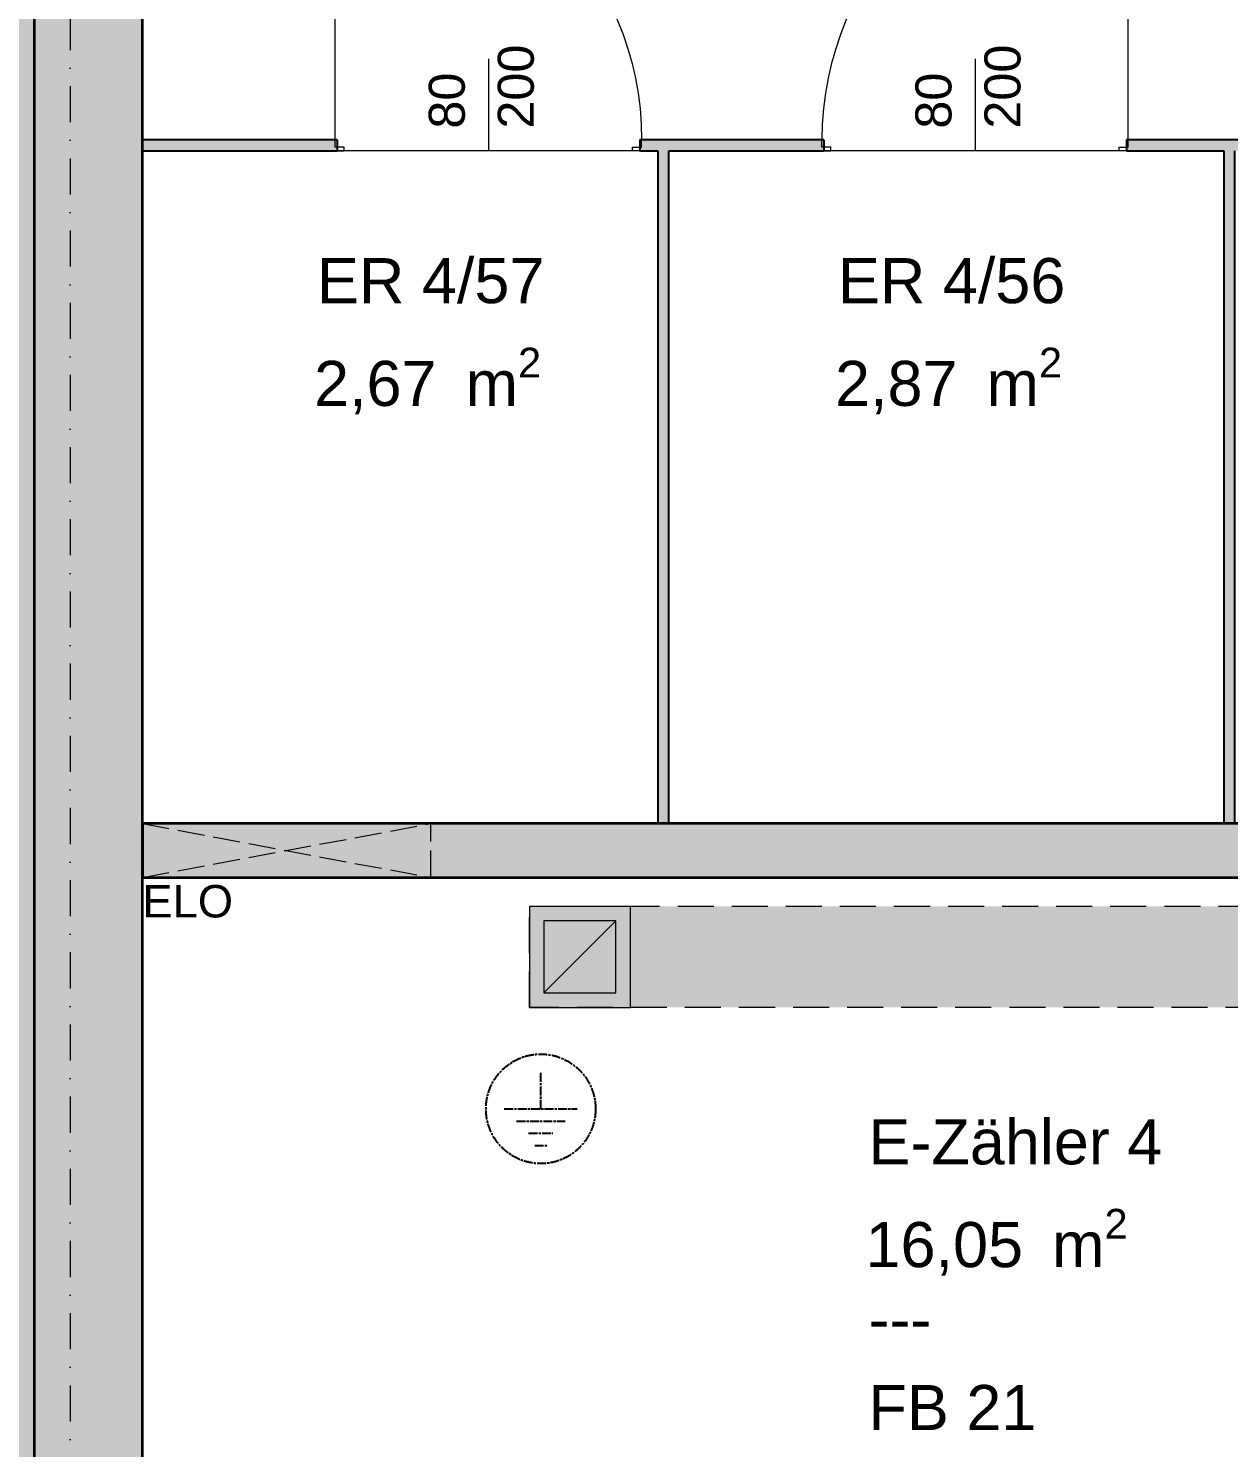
# Model space of a CAD drawing. Header units: millimetres. Extents: x 32522367 to 32638135, y 41424826 to 41540167.
# Drawn here: x 32546052 to 32549382, y 41502378 to 41506313 of the extents above; entities that cross this region are included whole.
import ezdxf
from ezdxf.enums import TextEntityAlignment as Align

# ---------------------------------------------------------------- set-up
doc = ezdxf.new("R2010")
doc.units = ezdxf.units.MM
for name, pattern in [('ACAD_ISO08W100', [36, 24, -3, 6, -3]), ('Raster', [0.2, 0.1, -0.05, 0, -0.05]), ('Strichlinie eng', [0.1, 0.075, -0.025]), ('Strichlinie mittel', [0.15, 0.1, -0.05]), ('Untersicht', [0.1, 0.075, -0.025])]:
    doc.linetypes.add(name, pattern=pattern)
for name, color, linetype in [('000 Achsraster Haupt', 251, 'Continuous'), ('110 Wand Aussen', 251, 'Continuous'), ('120 Wand Innen tragend', 251, 'Continuous'), ('130 Wand Innen', 251, 'Continuous'), ('220 Bodenaufbau', 251, 'Continuous'), ('240 Unterdaemmung', 251, 'Continuous'), ('715 Lueftung', 251, 'Continuous'), ('811 Raum 2.Erschließung_ Nebenräume_Allg.räume_Technik', 251, 'Continuous'), ('Archicad Tür-Marker', 251, 'Continuous'), ('Archicad Türen', 251, 'Continuous')]:
    doc.layers.add(name, color=color, linetype=linetype)
for name, color, linetype, lineweight in [('000 Achsraster Haupt_Stift_Nr__1', 251, 'Continuous', 13), ('110 Wand Aussen_Stift_Nr__24', 251, 'Continuous', 13), ('110 Wand Aussen_Stift_Nr__29', 251, 'Continuous', 13), ('110 Wand Aussen_Stift_Nr__8', 251, 'Continuous', 35), ('120 Wand Innen tragend_Stift_Nr__1', 251, 'Continuous', 13), ('120 Wand Innen tragend_Stift_Nr__23', 251, 'Continuous', 13), ('120 Wand Innen tragend_Stift_Nr__6', 251, 'Continuous', 13), ('120 Wand Innen tragend_Stift_Nr__8', 251, 'Continuous', 35), ('130 Wand Innen_Stift_Nr__26', 251, 'Continuous', 13), ('130 Wand Innen_Stift_Nr__7', 251, 'Continuous', 25), ('220 Bodenaufbau_Stift_Nr__6', 251, 'Continuous', 13), ('240 Unterdaemmung_Stift_Nr__6', 251, 'Continuous', 13), ('715 Lueftung_Stift_Nr__104', 251, 'Continuous', 18), ('956 Durchbruch Beschriftung_Stift_Nr__61', 251, 'Continuous', 25), ('Archicad Raumstempel_Stift_Nr__1', 251, 'Continuous', 13), ('Archicad Tür-Marker_Stift_Nr__1', 251, 'Continuous', 13), ('Archicad Türen_Stift_Nr__1', 251, 'Continuous', 13), ('Archicad Türen_Stift_Nr__7', 251, 'Continuous', 25)]:
    doc.layers.add(name, color=color, linetype=linetype, lineweight=lineweight)
doc.layers.add('E_ERDUNG', color=150, linetype='ACAD_ISO08W100', true_color=0x0f87ff)
doc.styles.add('ERSTELLTER_STIL_1', font='arial.ttf')
doc.styles.add('ET_LEGENDE - Wohnung$0$ROMANS', font='romans.shx', dxfattribs={"width": 0.6})

# ---------------------------------------------------------------- blocks, each defined once
blk = doc.blocks.new('*U34')
for p, q in [((0, 0), (0, 97.7)), ((-97.7, 0), (97.7, 0)), ((-65.1, -32.6), (65.1, -32.6)), ((-32.6, -65.1), (32.6, -65.1)), ((-16.3, -97.7), (16.3, -97.7))]:
    blk.add_line(p, q)
blk.add_ellipse((0, 0), major_axis=(-103.6, 103.6), ratio=1, start_param=3.926991, end_param=10.210176)
at = {"style": 'ET_LEGENDE - Wohnung$0$ROMANS', "width": 0.6, "flags": 1}
for tag, p in [('RAUMBUCHNUMMER', (0, -425)), ('ANLAGE', (0, -575))]:
    blk.add_attdef(tag, text='', height=100, dxfattribs=at).set_placement(p, align=Align.MIDDLE)
for tag, p in [('TEILANLAGE_NR', (0, -725)), ('KOMPONENTE', (0, -875)), ('KOMPONENTE_NR', (0, -1025)), ('BEZEICHNUNG', (0, -1175)), ('TYP', (0, -1325)), ('HERSTELLER', (0, -1475)), ('MODEL', (0, -1625)), ('LEISTUNG_MAX', (0, -1775)), ('SPEZIFISCH_1', (0, -1925)), ('SPEZIFISCH_2', (0, -2075)), ('SPEZIFISCH_3', (0, -2225)), ('SPEZIFISCH_4', (0, -2375)), ('SPEZIFISCH_5', (0, -2525)), ('GEWERKE_CODE', (0, -2675)), ('LV_POS', (0, -2825)), ('ZAEHLER', (0, -2975)), ('PLATZHALTER_1', (0, -3125)), ('PLATZHALTER_2', (0, -3275)), ('PLATZHALTER_3', (0, -3425)), ('JOBLISTE_VDMA', (0, -3575)), ('ET_SPEZIFISCH_1', (0, -3725)), ('ET_SPEZIFISCH_2', (0, -3875)), ('ET_SPEZIFISCH_3', (0, -4025)), ('ET_SPEZIFISCH_4', (0, -4175)), ('ET_SPEZIFISCH_5', (0, -4325)), ('ET_SPEZIFISCH_6', (0, -4475)), ('ET_SPEZIFISCH_7', (0, -4625))]:
    blk.add_attdef(tag, text='', height=100, dxfattribs=at).set_placement(p, align=Align.MIDDLE_CENTER)
blk = doc.blocks.new('ER 4_57__27', base_point=(19.1961, 60.8257))
at = {"layer": 'Archicad Raumstempel_Stift_Nr__1', "color": 7, "lineweight": 13, "insert": (18.8834, 60.8603), "char_height": 0.125, "attachment_point": 1, "rotation": 343.6401, "style": 'ERSTELLTER_STIL_1'}
blk.add_mtext('\\A1;{\\pql;\\pt0,0.05;\\fArial|b0|i0|c0|p0;\\W1.000000;2,67\\fArial|b0|i0|c0|p0;\\W1.000000;\\A1{\\H.66x;\\S^  ;}\\fArial|b0|i0|c0|p0;\\W1.000000; m\\fArial|b0|i0|c0|p0;\\W1.000000;\\A1{\\H.66x;\\S2^  ;}}', dxfattribs=at)
at = {"layer": 'Archicad Raumstempel_Stift_Nr__1', "color": 7, "lineweight": 13, "style": 'ERSTELLTER_STIL_1'}
for tag, p in [('ROOM_NAME', (18.9611, 61.0964)), ('DUMMY_890', (19.5555, 60.9505)), ('DUMMY_891', (18.892, 60.8894))]:
    blk.add_attdef(tag, text='', height=0.125, rotation=343.6401, dxfattribs=at).set_placement(p, align=Align.TOP_LEFT)
blk = doc.blocks.new('ER 4_56__28', base_point=(20.5825, 60.4187))
at = {"layer": 'Archicad Raumstempel_Stift_Nr__1', "color": 7, "lineweight": 13, "insert": (20.2699, 60.4533), "char_height": 0.125, "attachment_point": 1, "rotation": 343.6401, "style": 'ERSTELLTER_STIL_1'}
blk.add_mtext('\\A1;{\\pql;\\pt0,0.05;\\fArial|b0|i0|c0|p0;\\W1.000000;2,87\\fArial|b0|i0|c0|p0;\\W1.000000;\\A1{\\H.66x;\\S^  ;}\\fArial|b0|i0|c0|p0;\\W1.000000; m\\fArial|b0|i0|c0|p0;\\W1.000000;\\A1{\\H.66x;\\S2^  ;}}', dxfattribs=at)
at = {"layer": 'Archicad Raumstempel_Stift_Nr__1', "color": 7, "lineweight": 13, "style": 'ERSTELLTER_STIL_1'}
for tag, p in [('ROOM_NAME', (20.3476, 60.6894)), ('DUMMY_890', (20.942, 60.5435)), ('DUMMY_891', (20.2785, 60.4824))]:
    blk.add_attdef(tag, text='', height=0.125, rotation=343.6401, dxfattribs=at).set_placement(p, align=Align.TOP_LEFT)
blk = doc.blocks.new('E-Zähler 4__33', base_point=(20.0088, 57.8427))
at = {"layer": 'Archicad Raumstempel_Stift_Nr__1', "color": 7, "lineweight": 13, "insert": (19.6786, 58.1384), "char_height": 0.125, "attachment_point": 1, "rotation": 343.6401, "style": 'ERSTELLTER_STIL_1'}
blk.add_mtext('\\A1;{\\pql;\\pt0,0.05;\\fArial|b0|i0|c0|p0;\\W1.000000;16,05\\fArial|b0|i0|c0|p0;\\W1.000000;\\A1{\\H.66x;\\S^  ;}\\fArial|b0|i0|c0|p0;\\W1.000000; m\\fArial|b0|i0|c0|p0;\\W1.000000;\\A1{\\H.66x;\\S2^  ;}}', dxfattribs=at)
at = {"layer": 'Archicad Raumstempel_Stift_Nr__1', "color": 7, "lineweight": 13, "style": 'ERSTELLTER_STIL_1'}
for tag, p in [('ROOM_NAME', (19.7563, 58.3745)), ('DUMMY_891', (19.6871, 58.1675)), ('DUMMY_890', (20.5242, 58.1777)), ('DUMMY_892', (19.618, 57.9319)), ('DUMMY_893', (19.618, 57.9033)), ('sCustom1Value', (19.5488, 57.6677)), ('DUMMY_894', (19.9877, 57.5675))]:
    blk.add_attdef(tag, text='', height=0.125, rotation=343.6401, dxfattribs=at).set_placement(p, align=Align.TOP_LEFT)
blk = doc.blocks.new('Decke_16', base_point=(24.3313, 82.1748))
at = {"layer": '220 Bodenaufbau_Stift_Nr__6', "color": 7, "linetype": 'Continuous', "lineweight": 13, "flags": 128}
blk.add_lwpolyline([(10.1971, 34.0265), (24.3313, 82.1748), (27.0947, 81.3636), (27.827, 83.8583), (30.4177, 83.0978), (29.6854, 80.6031), (63.8728, 70.5671)], dxfattribs=at)
blk = doc.blocks.new('Decke_117', base_point=(10.5272, 34.0859))
at = {"layer": '240 Unterdaemmung_Stift_Nr__6', "color": 7, "linetype": 'Strichlinie eng', "lineweight": 13, "flags": 128}
blk.add_lwpolyline([(10.5272, 34.0859), (19.0562, 63.1399), (21.9635, 62.2865), (22.2593, 63.2939), (26.7402, 61.9785), (24.7136, 55.0749), (22.6179, 47.9361), (22.5037, 47.9696), (22.3305, 47.3795), (22.0129, 47.4727), (21.7313, 46.5132), (22.163, 46.3865), (17.9155, 31.917)], close=True, dxfattribs=at)
blk.add_lwpolyline([(10.5272, 34.0859), (19.0562, 63.1399), (21.9635, 62.2865), (22.2593, 63.2939), (26.7402, 61.9785), (24.7136, 55.0749), (22.6179, 47.9361), (22.5037, 47.9696), (22.3305, 47.3795), (22.0129, 47.4727), (21.7313, 46.5132), (22.163, 46.3865), (17.9155, 31.917)], close=True, dxfattribs=at)
blk = doc.blocks.new('Blockrahmentür 1-Fl 27_3')
at = {"layer": 'Archicad Türen_Stift_Nr__1', "color": 7, "linetype": 'Continuous', "lineweight": 13}
for p, q in [((0.425, 0), (0.425, 0.85)), ((-0.425, -0.02), (-0.425, 0)), ((-0.425, 0), (-0.42, 0)), ((-0.42, 0), (-0.42, -0.03)), ((0.425, 0), (0.42, 0)), ((0.42, 0), (0.42, -0.03)), ((0.425, -0.02), (0.425, 0)), ((-0.4, -0.02), (-0.425, -0.02)), ((-0.42, -0.03), (-0.4, -0.03)), ((-0.4, -0.03), (-0.4, -0.02)), ((0.4, -0.03), (0.4, -0.02)), ((0.4, -0.02), (0.425, -0.02)), ((0.42, -0.03), (0.4, -0.03))]:
    blk.add_line(p, q, dxfattribs=at)
blk.add_arc((0.425, 0), 0.85, 90, 180, dxfattribs=at)
at = {"layer": 'Archicad Türen_Stift_Nr__7', "color": 7, "linetype": 'Continuous', "lineweight": 25}
for p, q in [((-0.42, 0), (-0.42, -0.03)), ((-0.42, 0), (-0.42, -0.03)), ((0.42, 0), (0.42, -0.03)), ((0.42, 0), (0.42, -0.03))]:
    blk.add_line(p, q, dxfattribs=at)
blk = doc.blocks.new('T Marker AUT 27_2')
at = {"layer": 'Archicad Tür-Marker_Stift_Nr__1', "color": 7, "linetype": 'Continuous', "lineweight": 13}
blk.add_line((0, 0.225), (0, -0.03), dxfattribs=at)
at = {"layer": 'Archicad Tür-Marker_Stift_Nr__1', "color": 7, "lineweight": 13, "style": 'ERSTELLTER_STIL_1'}
for tag, height, p in [('DUMMY_270', 0.1, (-0.165, 0.2614)), ('DUMMY_268', 0.1, (0.0264, 0.1852)), ('DUMMY_271', 0.0667, (-0.0983, 0)), ('DUMMY_269', 0.0667, (0.0931, 0))]:
    blk.add_attdef(tag, text='', height=height, rotation=270, dxfattribs=at).set_placement(p, align=Align.BOTTOM_LEFT)
blk = doc.blocks.new('Wand_77', base_point=(18.5886, 61.5471))
at = {"layer": '130 Wand Innen_Stift_Nr__26', "linetype": 'Continuous', "lineweight": 13}
for points in [[(18.5802, 61.5183), (19.0983, 61.3662), (19.1067, 61.395), (18.5886, 61.5471)], [(19.9127, 61.1584), (19.9043, 61.1296), (20.3936, 60.986), (20.4021, 61.0148)], [(21.2081, 60.7782), (21.1996, 60.7494), (22.1112, 60.4818), (22.1196, 60.5106)]]:
    blk.add_hatch(color=5, dxfattribs=at).paths.add_polyline_path(points)
at = {"layer": '130 Wand Innen_Stift_Nr__7', "color": 7, "linetype": 'Continuous', "lineweight": 25}
for p, q in [((19.1067, 61.395), (19.0983, 61.3662)), ((19.9127, 61.1584), (19.9043, 61.1296)), ((20.4021, 61.0148), (20.3936, 60.986)), ((21.2081, 60.7782), (21.1996, 60.7494))]:
    blk.add_line(p, q, dxfattribs=at)
at = {"layer": '130 Wand Innen_Stift_Nr__7', "color": 7, "linetype": 'Continuous', "lineweight": 25, "flags": 128}
for points in [[(18.5802, 61.5183), (18.5886, 61.5471)], [(19.1067, 61.395), (18.5886, 61.5471)], [(18.5802, 61.5183), (19.0983, 61.3662)], [(20.4021, 61.0148), (19.9127, 61.1584)], [(19.9043, 61.1296), (19.9523, 61.1156)], [(19.981, 61.1071), (20.3936, 60.986)], [(22.1196, 60.5106), (21.2081, 60.7782)], [(21.1996, 60.7494), (21.4587, 60.6733)]]:
    blk.add_lwpolyline(points, dxfattribs=at)
at = {"layer": 'Archicad Tür-Marker', "color": 7, "lineweight": 13}
ref = blk.add_blockref('T Marker AUT 27_2', (19.5097, 61.2767), dxfattribs=dict(at, rotation=343.6400901272616))
ref.add_attrib('DUMMY_268', '80', dxfattribs={"layer": 'Archicad Tür-Marker_Stift_Nr__1', "color": 7, "lineweight": 13, "height": 0.1, "rotation": 73.6401, "style": 'ERSTELLTER_STIL_1'}).set_placement((19.4844, 61.3168), align=Align.BOTTOM_LEFT)
ref.add_attrib('DUMMY_270', '200', dxfattribs={"layer": 'Archicad Tür-Marker_Stift_Nr__1', "color": 7, "lineweight": 13, "height": 0.1, "rotation": 73.6401, "style": 'ERSTELLTER_STIL_1'}).set_placement((19.6681, 61.2629), align=Align.BOTTOM_LEFT)
ref = blk.add_blockref('T Marker AUT 27_2', (20.8051, 60.8965), dxfattribs=dict(at, rotation=343.6400901272616))
ref.add_attrib('DUMMY_268', '80', dxfattribs={"layer": 'Archicad Tür-Marker_Stift_Nr__1', "color": 7, "lineweight": 13, "height": 0.1, "rotation": 73.6401, "style": 'ERSTELLTER_STIL_1'}).set_placement((20.7797, 60.9365), align=Align.BOTTOM_LEFT)
ref.add_attrib('DUMMY_270', '200', dxfattribs={"layer": 'Archicad Tür-Marker_Stift_Nr__1', "color": 7, "lineweight": 13, "height": 0.1, "rotation": 73.6401, "style": 'ERSTELLTER_STIL_1'}).set_placement((20.9634, 60.8826), align=Align.BOTTOM_LEFT)
at = {"layer": 'Archicad Türen', "color": 7, "linetype": 'Continuous', "lineweight": 13, "xscale": -1, "rotation": 343.6400901272616}
blk.add_blockref('Blockrahmentür 1-Fl 27_3', (19.5097, 61.2767), dxfattribs=at)
at = {"layer": 'Archicad Türen', "color": 7, "linetype": 'Continuous', "lineweight": 13, "rotation": 343.6400901272616}
blk.add_blockref('Blockrahmentür 1-Fl 27_3', (20.8051, 60.8965), dxfattribs=at)
blk = doc.blocks.new('Wand_87', base_point=(19.9751, 61.1401))
at = {"layer": '130 Wand Innen_Stift_Nr__26', "linetype": 'Continuous', "lineweight": 13}
blk.add_hatch(color=5, dxfattribs=at).paths.add_polyline_path([(19.9523, 61.1156), (19.4269, 59.3261), (19.4557, 59.3176), (19.981, 61.1071)])
at = {"layer": '130 Wand Innen_Stift_Nr__7', "color": 7, "linetype": 'Continuous', "lineweight": 25, "flags": 128}
for points in [[(19.9523, 61.1156), (19.4269, 59.3261)], [(19.4557, 59.3176), (19.981, 61.1071)], [(19.4269, 59.3261), (19.4557, 59.3176)]]:
    blk.add_lwpolyline(points, dxfattribs=at)
blk = doc.blocks.new('Wand_88', base_point=(21.4815, 60.6979))
at = {"layer": '130 Wand Innen_Stift_Nr__26', "linetype": 'Continuous', "lineweight": 13}
blk.add_hatch(color=5, dxfattribs=at).paths.add_polyline_path([(21.4587, 60.6733), (20.9334, 58.8838), (20.9622, 58.8754), (21.4875, 60.6649)])
at = {"layer": '130 Wand Innen_Stift_Nr__7', "color": 7, "linetype": 'Continuous', "lineweight": 25, "flags": 128}
for points in [[(21.4587, 60.6733), (20.9334, 58.8838)], [(20.9622, 58.8754), (21.4875, 60.6649)], [(20.9334, 58.8838), (20.9622, 58.8754)]]:
    blk.add_lwpolyline(points, dxfattribs=at)
blk = doc.blocks.new('Wand_211', base_point=(7.6485, 24.2797))
at = {"layer": '110 Wand Aussen_Stift_Nr__24', "linetype": 'Continuous', "lineweight": 13}
blk.add_hatch(color=92, dxfattribs=at).paths.add_polyline_path([(7.733, 24.5675), (24.5347, 81.8024), (24.2468, 81.8869), (7.4452, 24.652)])
at = {"layer": '110 Wand Aussen_Stift_Nr__29', "linetype": 'Continuous', "lineweight": 13}
blk.add_hatch(color=6, dxfattribs=at).paths.add_polyline_path([(7.2647, 24.3924), (7.3607, 24.3642), (24.3313, 82.1748), (24.2354, 82.2029)])
at = {"layer": '110 Wand Aussen_Stift_Nr__8', "color": 7, "linetype": 'Continuous', "lineweight": 35}
blk.add_line((24.2468, 81.8869), (7.4452, 24.652), dxfattribs=at)
at = {"layer": '110 Wand Aussen_Stift_Nr__8', "color": 7, "linetype": 'Continuous', "lineweight": 35, "flags": 128}
blk.add_lwpolyline([(7.733, 24.5675), (19.9889, 66.3171)], dxfattribs=at)
blk = doc.blocks.new('Lüftungskanal-ZUL 20x20')
at = {"layer": '715 Lueftung', "linetype": 'Continuous', "lineweight": 0, "true_color": 0xffffff}
blk.add_hatch(color=7, dxfattribs=at).paths.add_polyline_path([(0, 0.28), (0, 0), (0.28, 0), (0.28, 0.28)])
at = {"layer": '715 Lueftung_Stift_Nr__104', "color": 202, "linetype": 'Continuous', "lineweight": 18, "true_color": 0x9900cc}
for p, q in [((0, 0.28), (0, 0)), ((0.28, 0.28), (0, 0.28)), ((0.28, 0), (0.28, 0.28)), ((0.04, 0.24), (0.04, 0.04)), ((0.24, 0.24), (0.04, 0.24)), ((0.04, 0.04), (0.24, 0.24)), ((0.24, 0.04), (0.24, 0.24)), ((0.04, 0.04), (0.24, 0.04)), ((0, 0), (0.28, 0))]:
    blk.add_line(p, q, dxfattribs=at)
blk = doc.blocks.new('Träger_16', base_point=(22.2157, 58.1218))
at = {"layer": '715 Lueftung_Stift_Nr__104', "linetype": 'Continuous', "lineweight": 0, "true_color": 0x260033}
blk.add_hatch(color=198, dxfattribs=at).paths.add_polyline_path([(22.3894, 58.2167), (19.0202, 59.2058), (18.9413, 58.9371), (22.0419, 58.0269)])
at = {"layer": '715 Lueftung_Stift_Nr__104', "color": 202, "linetype": 'Strichlinie mittel', "lineweight": 18, "true_color": 0x9900cc, "flags": 128}
for points in [[(18.9413, 58.9371), (19.0202, 59.2058)], [(22.3894, 58.2167), (19.0202, 59.2058)], [(22.0419, 58.0269), (18.9413, 58.9371)]]:
    blk.add_lwpolyline(points, dxfattribs=at)
blk = doc.blocks.new('Öffnung_335')
at = {"layer": '120 Wand Innen tragend_Stift_Nr__1', "color": 7, "linetype": 'Untersicht', "lineweight": 13}
for p, q in [((18.0548, 59.7288), (18.7802, 59.3596)), ((18.0126, 59.5849), (18.8225, 59.5035))]:
    blk.add_line(p, q, dxfattribs=at)
at = {"layer": '120 Wand Innen tragend_Stift_Nr__6', "color": 7, "linetype": 'Untersicht', "lineweight": 13, "flags": 128}
blk.add_lwpolyline([(18.7802, 59.3596), (18.8225, 59.5035)], dxfattribs=at)
at = {"layer": '120 Wand Innen tragend_Stift_Nr__8', "color": 7, "linetype": 'Continuous', "lineweight": 35, "flags": 128}
for points in [[(18.0548, 59.7288), (18.0126, 59.5849)], [(18.8225, 59.5035), (18.0548, 59.7288)], [(18.0126, 59.5849), (18.7802, 59.3596)]]:
    blk.add_lwpolyline(points, dxfattribs=at)
blk = doc.blocks.new('Wand_594', base_point=(18.0126, 59.5849))
at = {"layer": '120 Wand Innen tragend_Stift_Nr__23', "linetype": 'Continuous', "lineweight": 13}
blk.add_hatch(color=91, dxfattribs=at).paths.add_polyline_path([(18.0126, 59.5849), (25.4008, 57.4161), (25.4431, 57.56), (18.0548, 59.7288)])
at = {"layer": '120 Wand Innen tragend_Stift_Nr__8', "color": 7, "linetype": 'Continuous', "lineweight": 35, "flags": 128}
for points in [[(22.5262, 58.4163), (18.8225, 59.5035)], [(18.7802, 59.3596), (22.4839, 58.2723)]]:
    blk.add_lwpolyline(points, dxfattribs=at)
blk = doc.blocks.new('Standard-Rastermarker')
at = {"layer": '000 Achsraster Haupt_Stift_Nr__1', "color": 7, "linetype": 'Raster', "lineweight": 13}
blk.add_line((1, 0), (73, 0), dxfattribs=at)
at = {"layer": '000 Achsraster Haupt_Stift_Nr__1', "color": 7, "lineweight": 13, "style": 'ERSTELLTER_STIL_1'}
for tag, p in [('AC_MarkerText_1_0', (-0.3593, -0.0343)), ('AC_MarkerText_1_1', (74.1407, -0.0343))]:
    blk.add_attdef(tag, text='', height=0.15, rotation=90, dxfattribs=at).set_placement(p, align=Align.TOP_CENTER)

msp = doc.modelspace()

# ---------------------------------------------------------------- linework, layer by layer
at = {"layer": '811 Raum 2.Erschließung_ Nebenräume_Allg.räume_Technik', "color": 31, "linetype": 'Continuous', "lineweight": 0, "true_color": 0xffcc66, "flags": 128}
for points in [[(32546368.544, 41504108.438), (32554068.549, 41504108.477), (32554068.489, 41516033.477), (32553478.483, 41516033.474), (32553478.482, 41516213.474), (32554068.488, 41516213.477), (32554068.473, 41519263.476), (32546368.466, 41519263.437), (32546368.518, 41509198.437), (32552538.515, 41509198.469), (32552538.516, 41509052.661), (32546368.519, 41509048.437)], [(32547798.541, 41504108.445), (32547798.531, 41505973.444), (32546368.535, 41505973.437), (32546368.544, 41504108.437)], [(32549368.541, 41504108.453), (32549368.531, 41505973.452), (32547828.531, 41505973.445), (32547828.541, 41504108.445)]]:
    msp.add_lwpolyline(points, close=True, dxfattribs=at)
at = {"layer": '811 Raum 2.Erschließung_ Nebenräume_Allg.räume_Technik', "color": 254, "linetype": 'Continuous', "lineweight": 0, "true_color": 0xd3d2c7, "flags": 128}
msp.add_lwpolyline([(32546368.545, 41503958.437), (32546368.558, 41501518.436), (32550143.564, 41501518.456), (32550143.561, 41502218.456), (32550393.561, 41502218.457), (32550393.564, 41501518.457), (32553018.562, 41501518.47), (32553018.55, 41503958.471)], close=True, dxfattribs=at)

# ---------------------------------------------------------------- block references
at = {"layer": '000 Achsraster Haupt', "color": 7, "linetype": 'Continuous', "lineweight": 18, "xscale": 1000, "yscale": 1000, "zscale": 1000, "rotation": 270.0002954042531}
msp.add_blockref('Standard-Rastermarker', (32546168.39, 41535366.53), dxfattribs=at)
at = {"layer": '110 Wand Aussen', "color": 7, "lineweight": 35, "xscale": 1000, "yscale": 1000, "zscale": 1000, "rotation": 16.36019999999994}
msp.add_blockref('Wand_211', (32546368.733, 41467163.42), dxfattribs=at)
at = {"layer": '120 Wand Innen tragend', "color": 7, "lineweight": 35, "xscale": 1000, "yscale": 1000, "zscale": 1000, "rotation": 16.36019999999994}
msp.add_blockref('Wand_594', (32546368.545, 41503958.437), dxfattribs=at)
at = {"layer": '120 Wand Innen tragend', "color": 7, "linetype": 'Continuous', "lineweight": 13, "xscale": 1000, "yscale": 1000, "zscale": 1000, "rotation": 16.36019999999994}
msp.add_blockref('Öffnung_335', (32545868.865, 41441712.417), dxfattribs=at)
at = {"layer": '130 Wand Innen', "color": 7, "lineweight": 35, "xscale": 1000, "yscale": 1000, "zscale": 1000, "rotation": 16.36019999999994}
for name, p in [('Wand_77', (32546368.535, 41506003.437)), ('Wand_87', (32547813.531, 41506003.445)), ('Wand_88', (32549383.531, 41506003.452))]:
    msp.add_blockref(name, p, dxfattribs=at)
at = {"layer": '220 Bodenaufbau', "color": 7, "linetype": 'Continuous', "lineweight": 13, "xscale": 1000, "yscale": 1000, "zscale": 1000, "rotation": 16.36019999999994}
msp.add_blockref('Decke_16', (32546068.423, 41527413.443), dxfattribs=at)
at = {"layer": '240 Unterdaemmung', "color": 7, "linetype": 'Strichlinie eng', "lineweight": 13, "xscale": 1000, "yscale": 1000, "zscale": 1000, "rotation": 16.36019999999994}
msp.add_blockref('Decke_117', (32546368.682, 41477383.436), dxfattribs=at)
at = {"layer": '715 Lueftung', "color": 8, "lineweight": 13, "xscale": 1000, "yscale": 1000, "zscale": 1000, "rotation": 16.36019999999994}
msp.add_blockref('Träger_16', (32550813.543, 41503738.46), dxfattribs=at)
at = {"layer": '715 Lueftung', "color": 7, "linetype": 'Continuous', "lineweight": 13, "xscale": 999.9999999999995, "yscale": 999.9999999999995, "zscale": 999.9999999999995, "rotation": 0.0002901272618044}
msp.add_blockref('Lüftungskanal-ZUL 20x20', (32547442.128, 41503598.443), dxfattribs=at)
at = {"layer": '811 Raum 2.Erschließung_ Nebenräume_Allg.räume_Technik', "color": 7, "linetype": 'Continuous', "lineweight": 13, "xscale": 1000, "yscale": 1000, "zscale": 1000, "rotation": 16.36019999999994}
for name, p, values in [('ER 4_57__27', (32547154.572, 41505482.37), {'ROOM_NAME': 'ER 4/57'}), ('ER 4_56__28', (32548599.569, 41505482.377), {'ROOM_NAME': 'ER 4/56'}), ('E-Zähler 4__33', (32548774.692, 41502849.087), {'ROOM_NAME': 'E-Zähler 4', 'sCustom1Value': 'FB 21', 'DUMMY_893': '---'})]:
    msp.add_blockref(name, p, dxfattribs=at).add_auto_attribs(values)
at = {"layer": 'E_ERDUNG', "xscale": 1.036799999999999, "yscale": 1.036799999999999, "zscale": 1.036799999999999}
msp.add_blockref('*U34', (32547473.679, 41503317.174), dxfattribs=at)

# ---------------------------------------------------------------- texts
at = {"layer": '956 Durchbruch Beschriftung_Stift_Nr__61', "color": 5, "linetype": 'Continuous', "lineweight": 25, "insert": (32546368.544, 41503937.866), "char_height": 90, "attachment_point": 1, "rotation": 0.000294, "style": 'ERSTELLTER_STIL_1'}
msp.add_mtext('\\A1;{\\pql;\\fArial|b0|i0|c0|p0;\\W1.000000;ELO}', dxfattribs=at)

doc.saveas('drawing.dxf')
